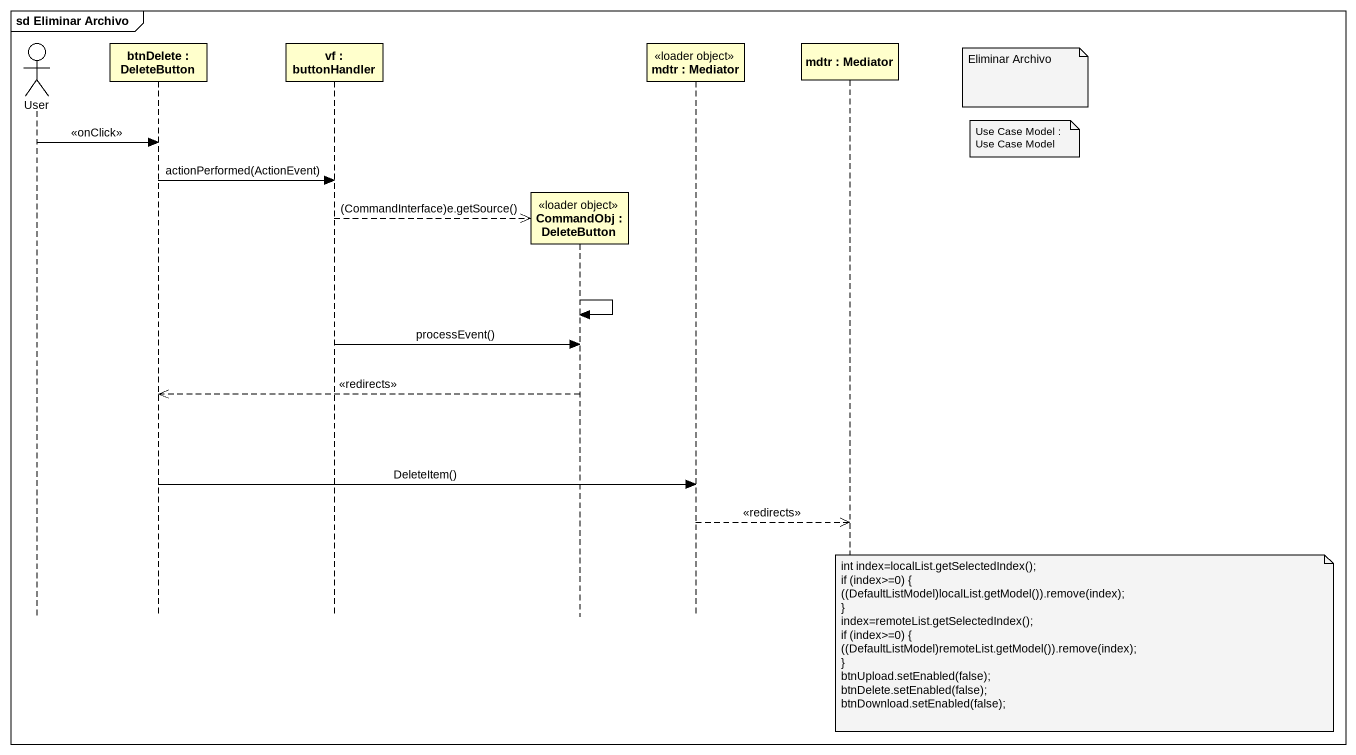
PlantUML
@startuml
mainframe sd Eliminar Archivo
hide footbox
actor User
participant "btnDelete : DeleteButton" as btnDelete
participant "vf : buttonHandler" as vf
participant "CommandObj : DeleteButton" as CommandObj <<loader object>>
participant "mdtr : Mediator" as mdtr <<loader object>>
participant "mdtr : Mediator" as mdtr_2

note right of mdtr_2 : Eliminar Archivo
note right of mdtr_2 : Use Case Model : Use Case Model
User -> btnDelete : <<onClick>>
btnDelete -> vf : actionPerformed(ActionEvent)
vf -->> CommandObj ** : (CommandInterface)e.getSource()
CommandObj -> CommandObj
vf -> CommandObj : processEvent()
CommandObj -->> btnDelete : <<redirects>>
btnDelete -> mdtr : DeleteItem()
mdtr -->> mdtr_2 : <<redirects>>
note over mdtr_2
  int index=localList.getSelectedIndex();
  if (index>=0) {
  ((DefaultListModel)localList.getModel()).remove(index);
  ~}
  index=remoteList.getSelectedIndex();
  if (index>=0) {
  ((DefaultListModel)remoteList.getModel()).remove(index);
  ~}
  btnUpload.setEnabled(false);
  btnDelete.setEnabled(false);
  btnDownload.setEnabled(false);
end note
@enduml
